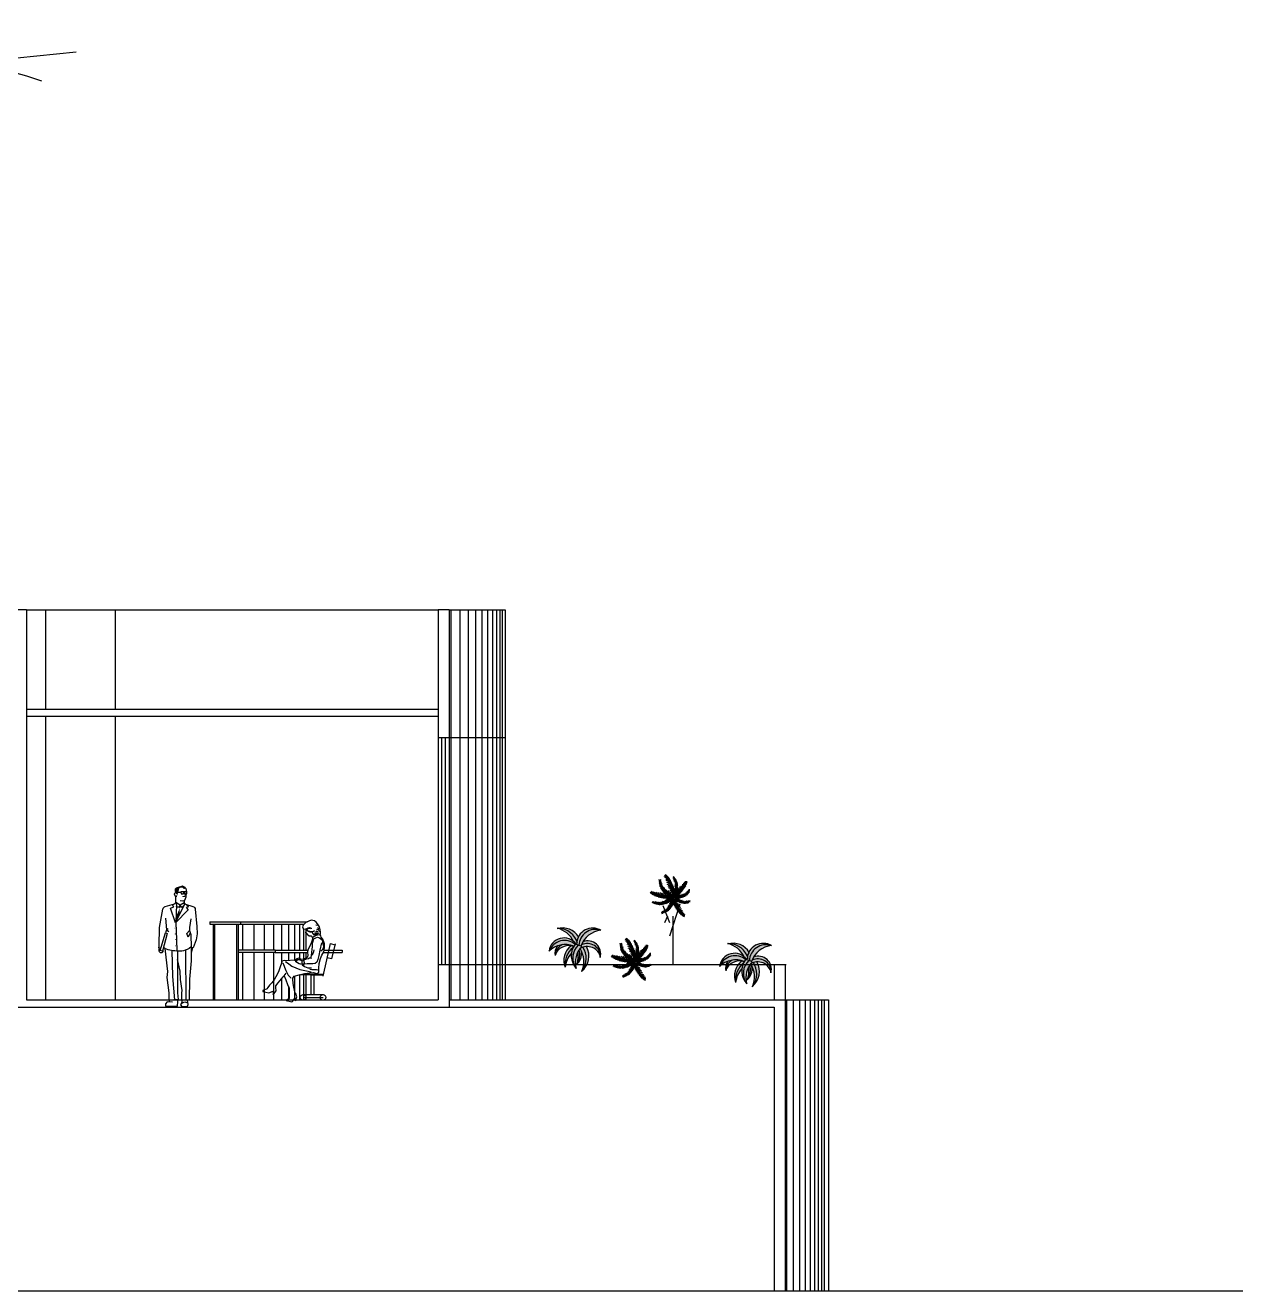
# Model space of a CAD drawing. Extents: x 115 to 1469, y 94 to 338.
# Drawn here: x 338.72 to 355.88, y 247.84 to 265.68 of the extents above; entities that cross this region are included whole.
import ezdxf

# ---------------------------------------------------------------- set-up
doc = ezdxf.new("R2010")
doc.units = 0
doc.layers.get('0').update_dxf_attribs({"linetype": 'CONTINUOUS'})
for name, color, linetype in [('1', 7, 'CONTINUOUS'), ('HACHURA', 1, 'CONTINUOUS'), ('P_LMCT', 8, 'CONTINUOUS'), ('PAREDE', 6, 'CONTINUOUS'), ('VEGETACAO', 3, 'CONTINUOUS')]:
    doc.layers.add(name, color=color, linetype=linetype)

# ---------------------------------------------------------------- blocks, each defined once
blk = doc.blocks.new('G2PESSO1')
for points in [[(-0.132, 1.617), (-0.094, 1.617), (-0.046, 1.617), (-0.051, 1.589), (-0.082, 1.588), (-0.089, 1.615), (-0.099, 1.615), (-0.104, 1.586), (-0.13, 1.586)], [(0.148, 1.029), (0.212, 0.778), (0.243, 0.789), (0.171, 1.04)]]:
    blk.add_lwpolyline(points, close=True)
for points in [[(-0.115, 1.662), (-0.127, 1.617)], [(-0.048, 1.607), (-0.002, 1.605), (-0.046, 1.615)], [(-0.092, 1.491), (-0.094, 1.46), (-0.153, 1.405), (-0.12, 1.394), (-0.149, 1.362), (0.028, 1.178), (0.099, 1.384), (0.052, 1.403), (0.073, 1.422), (0.022, 1.466), (0.014, 1.434), (0.024, 1.195), (-0.097, 1.435), (-0.094, 1.46), (-0.039, 1.43), (0.022, 1.466), (0.022, 1.525), (0.024, 1.544), (0.043, 1.581), (0.038, 1.6)], [(-0.118, 1.586), (-0.117, 1.543), (-0.099, 1.492), (-0.073, 1.487), (-0.039, 1.491)], [(-0.099, 1.605), (-0.101, 1.567)], [(-0.086, 1.417), (-0.059, 1.394), (-0.039, 1.43), (-0.016, 1.397), (0.017, 1.416)], [(0.015, 1.563), (0.017, 1.544)], [(-0.179, 1.039), (-0.149, 0.979), (-0.13, 1.028), (-0.168, 1.073), (-0.187, 1.014), (-0.192, 0.83), (-0.192, 0.645), (-0.168, 0.384), (-0.164, 0.09), (-0.061, 0.085), (-0.062, 0.142), (-0.063, 0.193), (-0.064, 0.226), (-0.041, 0.379), (-0.037, 0.499), (0, 0.661)], [(-0.186, 1.236), (-0.167, 1.114), (-0.169, 1.072)], [(0.026, 1.18), (0.013, 0.944)], [(0.134, 1.096), (0.156, 1.082), (0.122, 1.058)], [(0.17, 1.243), (0.156, 1.082), (0.168, 1.04)], [(0.014, 0.943), (0.008, 0.784)], [(-0.21, 0.829), (-0.19, 0.758)], [(-0.192, 0.839), (-0.162, 0.818), (-0.135, 0.803), (-0.109, 0.792), (-0.084, 0.785), (-0.06, 0.782), (-0.036, 0.781), (-0.012, 0.781), (0.012, 0.782), (0.036, 0.784), (0.06, 0.785), (0.084, 0.788), (0.108, 0.792), (0.132, 0.798), (0.155, 0.806), (0.177, 0.817), (0.199, 0.832)], [(-0.112, 0.793), (-0.115, 0.088)], [(0, 0.782), (0, 0.191), (-0.008, 0.099), (0.118, 0.091), (0.118, 0.193), (0.147, 0.407), (0.138, 0.495), (0.176, 0.816)], [(0.082, 0.788), (0.072, 0.423), (0.044, 0.095)], [(0.206, 0.802), (0.205, 0.792), (0.205, 0.783), (0.206, 0.776), (0.209, 0.77), (0.213, 0.765), (0.217, 0.761), (0.223, 0.758), (0.228, 0.756), (0.234, 0.756), (0.24, 0.756), (0.246, 0.759), (0.251, 0.764), (0.254, 0.772), (0.257, 0.784), (0.257, 0.801), (0.256, 0.822)], [(-0.063, 0.085), (-0.06, 0.055), (-0.044, 0.025), (-0.06, 0), (-0.14, 0.005), (-0.151, 0.029), (-0.139, 0.089)], [(0.071, 0.061), (0.144, 0.065), (0.168, 0.038), (0.171, 0.004), (0, 0.006), (-0.002, 0.072), (0.002, 0.099)], [(0.113, 0.075), (0.107, 0.092)]]:
    blk.add_lwpolyline(points)
for points in [[(-0.111, 1.444), (-0.218, 1.409, 0.28381), (-0.25, 1.37), (-0.272, 1.128), (-0.279, 1.026), (-0.263, 0.939), (-0.221, 0.826), (-0.192, 0.833)], [(0.234, 0.821), (0.264, 0.821), (0.261, 0.857), (0.253, 1.115), (0.206, 1.374, 0.28381), (0.172, 1.411), (0.043, 1.449)]]:
    blk.add_lwpolyline(points, format="xyb")
at = {"const_width": 0.00625}
for points in [[(0.034, 1.106, 1), (0.04, 1.106, 1)], [(0.025, 0.944, 1), (0.032, 0.944, 1)], [(0.029, 1.023, 1), (0.036, 1.023, 1)], [(0.022, 0.855, 1), (0.028, 0.855, 1)]]:
    blk.add_lwpolyline(points, format="xyb", close=True, dxfattribs=at)
blk.add_arc((-0.107, -0.009), 0.0721, 28.6224, 123.307)
for points in [[(-0.127, 1.664), (-0.09, 1.656), (-0.111, 1.685), (-0.064, 1.683)], [(-0.111, 1.685), (0.02, 1.679), (-0.074, 1.707)], [(-0.028, 1.671), (0.042, 1.659), (-0.111, 1.685), (0.02, 1.679)], [(0.001, 1.572), (0.036, 1.6), (-0.028, 1.671), (0.042, 1.659)], [(-0.111, 1.544), (-0.106, 1.557), (-0.066, 1.543), (-0.073, 1.557)], [(-0.04, 1.431), (-0.052, 1.407), (-0.023, 1.407), (-0.033, 1.387)], [(-0.033, 1.387), (0.02, 1.272), (-0.03, 1.302), (0.024, 1.195)]]:
    blk.add_solid(points)
blk = doc.blocks.new('AV6')
h = blk.add_hatch(color=106)
h.paths.add_polyline_path([(-0.079, 0.093, -0.175433), (-0.066, 0.093, -0.022246), (-0.026, 0.08, -0.504406), (0.279, 0.291, -0.005016), (0.285, 0.291, 0.526482), (-0.054, 0.138, 0.288035), (-0.31, 0.32, 0.009659), (-0.32, 0.318, -0.219762), (-0.101, 0.134, 0.597519), (-0.448, -0.003, -0.005016), (-0.443, 0.002, -0.513349)])
h.paths.add_polyline_path([(0.011, 0.089, 0.017799), (0.003, 0.067, -0.005772), (0.013, 0.062, 0.030703), (-0.012, 0.032, -0.506864), (0.277, -0.08, 0.014459), (0.279, -0.07, 0.525417)])
h = blk.add_hatch(color=74)
h.paths.add_polyline_path([(-0.099, 0.068, -0.022677), (-0.086, 0.088, -0.094648), (-0.079, 0.093, 0.513349), (-0.443, 0.002, -0.291066)])
h.paths.add_polyline_path([(-0.074, -0.235, 0.011523), (-0.066, -0.245, -0.264453), (0.013, 0.062, 0.028086), (-0.035, 0.083, 0.353279)])
h.paths.add_polyline_path([(0.279, -0.07, 0.577919), (0.032, 0.13, 0.035308), (0.011, 0.089, -0.525417)])
h.paths.add_polyline_path([(-0.31, 0.32, -0.288035), (-0.054, 0.138, -0.074612), (-0.033, 0.202, 0.314228)])
h.paths.add_polyline_path([(-0.057, -0.186, -0.00232), (-0.058, -0.189, 0.266418), (0.008, 0, 0.028355), (-0.011, 0.033, 0.00267), (-0.012, 0.032, 0.015403), (-0.024, 0.016, -0.246599)])
h = blk.add_hatch(color=72)
h.paths.add_polyline_path([(-0.026, 0.08, -0.017106), (0.003, 0.067, -0.295443), (0.279, 0.291, 0.504406)])
h.paths.add_polyline_path([(-0.221, -0.23, -0.162584), (-0.133, -0.035, -0.098869), (-0.1, 0.065, 0.046042), (-0.136, 0.074, 0.325454)])
h.paths.add_polyline_path([(-0.024, 0.016, 0.02315), (-0.039, -0.009, -0.137861), (-0.057, -0.186, 0.246599)])
h.paths.add_polyline_path([(-0.329, 0.071, 0.21466), (-0.361, -0.066, -0.015101), (-0.357, -0.054, -0.301897), (-0.263, 0.088, 0.052527)])
h.paths.add_polyline_path([(0.029, -0.269, 0.358442), (0.08, 0.062, 0.066648), (0.029, 0.052, -0.296118)])
h = blk.add_hatch(color=3)
h.paths.add_polyline_path([(0.029, 0.052, 0.057851), (-0.011, 0.033, -0.240197), (0.021, -0.275, 0.009659), (0.029, -0.269, 0.296118)])
h.paths.add_polyline_path([(-0.035, 0.083, 0.017041), (-0.066, 0.093, 0.274641), (-0.086, 0.088, 0.336018), (-0.074, -0.235, -0.353279)])
h.paths.add_polyline_path([(-0.1, 0.065, -0.003329), (-0.099, 0.068, 0.128581), (-0.263, 0.088, 0.301897), (-0.357, -0.054, -0.411027)])
at = {"layer": 'P_LMCT'}
for centre, radius, start, end in [((-0.237, -0.028), 0.212, 35.3303, 173.1806), ((-0.41, -0.012), 0.342, 25.229, 77.1188), ((-0.256, 0.062), 0.263, 30.1642, 106.8497), ((-0.327, 0.026), 0.295, 16.1293, 87.9282), ((0.168, 0.098), 0.226, 58.725, 177.7875), ((0.204, 0.073), 0.231, 71.2185, 178.2095), ((0.314, -0.034), 0.327, 95.0361, 162.0233), ((-0.219, -0.236), 0.327, 68.4571, 134.5207), ((-0.229, -0.083), 0.231, 49.6374, 158.3383), ((-0.193, -0.032), 0.172, 142.8513, 191.3124), ((-0.168, -0.124), 0.201, 70.2322, 163.0686), ((-0.203, -0.054), 0.154, 110.8015, 180.4803), ((0.03, -0.136), 0.268, 128.4295, 200.5403), ((0.09, -0.192), 0.313, 129.4512, 186.0898), ((0.134, -0.066), 0.268, 144.805, 221.8306), ((0.142, -0.1), 0.255, 134.0736, 213.9976), ((-0.072, 0.074), 0.02, 73.4657, 136.0217), ((0.243, -0.161), 0.32, 135.7047, 195.147), ((-0.2, -0.358), 0.471, 63.0896, 73.4657), ((-0.233, -0.053), 0.22, 321.1847, 18.3975), ((0.041, 0.104), 0.0912, 190.3947, 191.4808), ((0.091, -0.13), 0.193, 12.0444, 122.5933), ((-0.297, -0.152), 0.342, 336.5963, 32.8642), ((0.091, -0.083), 0.189, 0.7549, 114.8716), ((-0.147, -0.072), 0.263, 306.8653, 30.7421), ((0.013, 0.062), 0, 306.1793, 0), ((-0.218, -0.108), 0.295, 325.7868, 32.9122), ((0.098, -0.041), 0.184, 344.5826, 111.1809), ((0.115, -0.264), 0.338, 137.2327, 174.171), ((-0.189, -0.037), 0.201, 309.5461, 10.3854), ((-0.362, -0.066), 0.328, 336.5687, 9.9121)]:
    blk.add_arc(centre, radius, start, end, dxfattribs=at)
blk = doc.blocks.new('COQUEIRO')
at = {"layer": 'VEGETACAO', "color": 3, "linetype": 'Continuous'}
blk.add_circle((0.049, -0.162), 0.00953, dxfattribs=at)
for centre, radius, start, end in [((-0.273, 0.458), 0.126, 185.1349, 217.5259), ((-0.209, 0.448), 0.193, 198.128, 215.9464), ((0.094, 0.463), 0.476, 182.9668, 259.2216), ((-0.215, 0.363), 0.16, 147.4511, 171.1195), ((-0.235, 0.333), 0.131, 143.0351, 174.9902), ((-0.23, 0.309), 0.12, 146.9211, 187.0151), ((-0.299, 0.331), 0.215, 52.6629, 75.7817), ((-0.259, 0.482), 0.0892, 38.1006, 73.5521), ((-0.297, 0.267), 0.246, 51.4822, 73.9367), ((-0.284, 0.512), 0.0956, 18.0047, 51.1933), ((-0.263, 0.278), 0.194, 39.1625, 73.1299), ((-0.285, 0.513), 0.111, 0.6626, 37.5314), ((-1.168, -0.101), 1.168, 3.5835, 33.6794), ((-0.27, 0.17), 0.26, 46.8609, 72.9794), ((-0.219, 0.184), 0.185, 37.8311, 75.0496), ((-0.254, 0.492), 0.105, 349.125, 34.4798), ((-0.267, 0.444), 0.149, 349.0829, 34.1136), ((-0.298, 0.41), 0.204, 347.9478, 21.0006), ((-0.332, 0.373), 0.261, 347.4771, 14.0082), ((-0.322, 0.333), 0.276, 343.6236, 11.7485), ((0.741, 1.47), 1.208, 231.9861, 234.0507), ((-0.313, 0.264), 0.414, 318.8188, 35.0736), ((-0.048, 0.361), 0.139, 46.9209, 70.5892), ((-0.508, 0.869), 1.015, 300.1574, 330.2533), ((-0.055, 0.47), 0.0894, 12.9337, 47.4601), ((-0.018, 0.352), 0.114, 43.0502, 75.0053), ((-0.008, 0.332), 0.104, 31.0253, 71.1192), ((-0.059, 0.457), 0.109, 0.5145, 32.9054), ((-0.009, 0.296), 0.113, 28.2771, 66.7641), ((-0.038, 0.255), 0.146, 22.9804, 51.906), ((-0.097, 0.416), 0.167, 2.0939, 19.9124), ((0.023, 0.417), 0.062, 335.9018, 29.9729), ((-0.023, 0.389), 0.117, 343.0876, 17.2837), ((0.011, 0.368), 0.0962, 332.732, 19.9602), ((-0.051, 0.35), 0.168, 333.0524, 10.23), ((0.116, 0.335), 0.214, 348.0561, 10.5106), ((0.166, 0.362), 0.187, 349.2369, 12.3557), ((0.312, 0.421), 0.0966, 297.2365, 334.1054), ((0.298, 0.389), 0.0776, 334.6746, 10.1261), ((0.312, 0.42), 0.0831, 314.5786, 347.7673), ((-0.583, 0.162), 0.0956, 230.2731, 263.4617), ((-0.584, 0.162), 0.111, 243.935, 280.8039), ((-0.548, 0.144), 0.0892, 207.9143, 243.3658), ((-0.409, 0.213), 0.215, 205.6847, 228.8035), ((-0.158, 1.15), 1.168, 247.7871, 277.883), ((-0.557, 0.136), 0.105, 246.9866, 292.3414), ((-0.513, 0.159), 0.149, 247.3528, 292.3836), ((-0.345, 0.223), 0.246, 207.5298, 229.9842), ((-0.349, 0.188), 0.194, 208.3365, 242.3039), ((-0.485, 0.196), 0.204, 260.4659, 293.5186), ((-0.245, 0.217), 0.26, 208.4871, 234.6056), ((-0.249, 0.164), 0.185, 206.4168, 243.6353), ((-0.318, 0.364), 0.0712, 188.0675, 242.1386), ((-0.257, 0.371), 0.135, 200.7567, 234.9528), ((-0.273, 0.327), 0.111, 198.0801, 245.3084), ((-0.204, 0.355), 0.193, 207.8104, 244.988), ((-0.098, 0.239), 0.304, 210.8208, 234.9726), ((-0.166, 0.362), 0.237, 218.3341, 247.2059), ((-0.204, 0.277), 0.13, 151.2763, 189.7632), ((-0.199, 0.279), 0.166, 219.6514, 260.4749), ((-0.149, 0.26), 0.168, 166.1343, 195.0599), ((-0.476, -0.046), 0.476, 289.6767, 5.9315), ((-0.153, 0.153), 0.181, 208.388, 247.9163), ((-0.134, 0.375), 0.295, 236.3634, 257.9949), ((-0.128, 0.238), 0.166, 172.7381, 203.0098), ((-0.129, 0.326), 0.269, 236.824, 265.8), ((-0.015, 0.231), 0.255, 180.5332, 200.9945), ((-0.035, 0.241), 0.289, 217.7478, 242.6917), ((0.052, 0.239), 0.305, 184.3339, 203.7587), ((-0.117, 0.314), 0.275, 242.0966, 270.9498), ((-0.045, 0.195), 0.185, 182.8812, 217.2905), ((-0.045, 0.526), 0.51, 249.9963, 268.3797), ((-0.052, 0.162), 0.142, 182.7518, 227.4485), ((0.051, 0.241), 0.312, 220.1991, 235.6262), ((-0.263, 0.022), 0.304, 46.4938, 70.6456), ((0.089, 0.195), 0.256, 192.2086, 217.6751), ((0.112, 0.197), 0.259, 193.5624, 222.692), ((-0.19, 0.092), 0.181, 33.5502, 73.0784), ((-0.033, 0.127), 0.147, 227.1388, 254.0555), ((-0.253, -0.041), 0.289, 38.7747, 63.7186), ((0.069, 0.142), 0.167, 191.4918, 237.4538), ((-0.236, -0.125), 0.312, 45.8402, 61.2673), ((-0.14, -0.02), 0.147, 27.4109, 54.3276), ((-0.44, 0.277), 0.415, 346.7497, 9.4474), ((-0.468, 0.269), 0.466, 342.5956, 3.6479), ((-0.345, 0.224), 0.363, 335.5765, 3.9904), ((-0.273, 0.176), 0.302, 331.7284, 1.2298), ((-0.286, 0.135), 0.316, 332.7885, 358.0296), ((0.35, 0.221), 0.414, 212.1088, 288.3636), ((0.018, 0.275), 0.275, 269.3624, 294.6035), ((-0.183, 0.072), 0.225, 355.3484, 24.478), ((-0.252, 0.381), 0.444, 309.6606, 328.0441), ((-0.166, 0.083), 0.223, 0.3652, 25.8318), ((0.031, 0.128), 0.145, 272.5176, 318.4796), ((0.055, 0.281), 0.262, 268.3023, 297.8037), ((-0.052, 0.136), 0.124, 350.5919, 35.2886), ((-0.088, 0.275), 0.239, 307.0906, 335.9438), ((-0.164, 0.133), 0.265, 14.2817, 33.7065), ((-0.074, 0.154), 0.161, 0.7499, 35.1592), ((-0.046, 0.102), 0.128, 323.9848, 350.9015), ((-0.04, 0.229), 0.144, 15.0306, 45.3023), ((-0.114, 0.163), 0.222, 17.0459, 37.5071), ((-0.087, 0.29), 0.234, 312.2404, 341.2164), ((0.065, 0.356), 0.316, 272.1505, 300.5643), ((0.009, 0.189), 0.225, 287.2794, 316.409), ((-0.11, 0.326), 0.257, 320.0455, 341.677), ((-0.013, 0.295), 0.144, 317.5655, 358.3889), ((-0.165, 0.135), 0.271, 342.4141, 357.8413), ((-0.081, 0.334), 0.206, 330.8344, 359.7063), ((0.026, 0.177), 0.223, 292.2962, 317.7628), ((0.051, 0.469), 0.405, 279.1695, 300.2219), ((-0.106, 0.181), 0.251, 335.3486, 0.2926), ((0.117, 0.091), 0.124, 282.5229, 327.2196), ((0.068, 0.45), 0.361, 283.3236, 306.0214), ((0.022, 0.184), 0.158, 330.1241, 9.6524), ((0.126, 0.119), 0.161, 292.6809, 327.0902), ((-0.061, 0.214), 0.264, 343.0677, 7.2196), ((0.158, 0.381), 0.24, 280.1975, 308.3224), ((0.082, 0.242), 0.161, 334.405, 11.6236), ((0.073, 0.195), 0.265, 306.2127, 325.6375), ((0.185, 0.404), 0.227, 284.051, 310.5822), ((0.12, 0.159), 0.222, 308.9769, 329.4381), ((0.291, 0.192), 0.206, 262.7654, 291.6372), ((0.051, 0.277), 0.226, 343.4348, 9.5533), ((0.227, 0.391), 0.177, 284.5217, 317.5745), ((0.138, 0.313), 0.169, 335.7364, 9.7039), ((0.208, 0.115), 0.144, 306.9615, 337.2333), ((0.265, 0.381), 0.13, 285.6568, 330.6875), ((0.316, 0.171), 0.168, 264.9834, 302.161), ((0.308, 0.389), 0.0913, 285.6989, 331.0537), ((0.233, 0.123), 0.146, 314.9114, 343.837), ((0.356, 0.12), 0.0962, 264.663, 311.8912), ((0.282, 0.112), 0.113, 320.2081, 358.6951), ((0.363, 0.159), 0.117, 275.0186, 309.2147), ((0.316, 0.124), 0.104, 322.9563, 3.0502), ((0.406, 0.127), 0.062, 267.8328, 321.9039), ((0.361, 0.238), 0.167, 294.0249, 311.8434), ((0.33, 0.14), 0.114, 334.9811, 6.9363), ((0.328, 0.172), 0.139, 338.8519, 2.5202), ((-0.543, -0.102), 0.103, 238.6493, 273.1756), ((-1.395, -1.3), 1.39, 52.0587, 54.1233), ((-0.531, -0.093), 0.126, 253.2039, 285.5949), ((-0.399, 0.25), 0.476, 251.0358, 327.2906), ((-0.421, -0.075), 0.16, 215.5201, 239.1885), ((-0.401, -0.105), 0.131, 211.1041, 243.0592), ((-0.498, -0.037), 0.193, 266.197, 284.0154), ((-0.46, -0.17), 0.0712, 256.1365, 310.2076), ((-0.377, -0.109), 0.12, 214.9901, 255.0841), ((-0.456, 0.237), 0.261, 267.4582, 293.9893), ((-0.444, -0.111), 0.135, 268.8257, 303.0218), ((-0.337, -0.097), 0.13, 219.3453, 257.8322), ((-0.415, 0.235), 0.276, 269.718, 297.8428), ((-0.41, -0.141), 0.111, 266.1491, 313.3774), ((-0.301, -0.052), 0.168, 234.2033, 263.1289), ((-0.41, -0.067), 0.193, 275.8794, 313.057), ((-0.383, 0.362), 0.415, 272.019, 294.7167), ((-0.273, -0.041), 0.166, 240.8071, 271.0788), ((-0.402, -0.03), 0.237, 286.4031, 315.2749), ((-0.381, 0.391), 0.466, 277.8185, 298.8708), ((-0.224, 0.062), 0.255, 248.6022, 269.0635), ((-0.206, 0.127), 0.305, 252.4029, 271.8277), ((-0.337, -0.092), 0.166, 287.7204, 328.5439), ((-0.313, 0.279), 0.363, 277.476, 305.8899), ((-0.201, 0.021), 0.185, 250.9502, 285.3595), ((-0.402, 0.005), 0.295, 304.4324, 326.0639), ((-0.173, 0.002), 0.142, 250.8208, 295.5175), ((-0.355, -0.008), 0.269, 304.893, 333.869), ((-0.252, 0.218), 0.302, 280.2366, 309.738), ((-0.152, 0.144), 0.256, 260.2776, 285.7441), ((-0.145, 0.167), 0.259, 261.6314, 290.761), ((-0.196, -0.194), 0.166, 279.448, 309.7198), ((-0.339, -0.002), 0.275, 310.1656, 339.0188), ((-0.121, 0.096), 0.167, 259.5608, 305.5228), ((-0.287, -0.3), 0.193, 314.5204, 351.6979), ((-0.222, -0.084), 0.255, 287.2432, 307.7044), ((-0.214, 0.239), 0.316, 283.4369, 308.6779), ((-0.249, -0.022), 0.305, 291.0438, 310.4686), ((-0.509, 0.144), 0.51, 318.0653, 336.4487), ((-0.179, -0.102), 0.185, 289.5911, 324.0004), ((-0.304, -0.267), 0.237, 325.0441, 353.9159), ((-0.145, -0.099), 0.142, 289.4618, 334.1584), ((-0.226, 0.048), 0.259, 300.2723, 329.4019), ((-0.217, 0.026), 0.256, 298.9185, 324.3851), ((-0.163, 0.007), 0.167, 298.2017, 344.1637), ((-0.215, -0.274), 0.166, 326.3614, 7.1848), ((-0.326, -0.239), 0.295, 343.0734, 4.7049), ((-0.281, -0.22), 0.269, 343.5339, 12.5099), ((-0.272, -0.206), 0.275, 348.8065, 17.6597), ((0.307, -0.181), 0.302, 160.3741, 189.8755), ((1.149, 0.228), 1.168, 192.2291, 222.325), ((0.385, -0.217), 0.363, 164.2222, 192.6361), ((0.108, 0.09), 0.145, 233.8766, 279.8386), ((0.146, -0.006), 0.147, 216.0566, 242.9733), ((0.225, 0.111), 0.312, 234.4859, 249.913), ((0.129, 0.151), 0.225, 248.6385, 277.768), ((0.514, -0.243), 0.466, 171.2413, 192.2936), ((0.254, 0.031), 0.289, 227.4204, 252.3643), ((0.271, 0.368), 0.444, 241.5916, 259.9751), ((0.296, 0.002), 0.239, 200.3806, 229.2339), ((0.134, 0.131), 0.223, 253.6553, 279.1219), ((0.487, -0.255), 0.415, 175.3954, 198.0931), ((0.212, -0.11), 0.181, 222.1958, 261.7241), ((0.152, 0.007), 0.124, 243.8819, 288.5786), ((0.31, -0.003), 0.234, 205.5304, 234.5064), ((0.274, -0.03), 0.304, 235.1395, 259.2913), ((0.379, -0.328), 0.276, 172.2693, 200.3941), ((0.233, 0.177), 0.239, 239.0216, 267.8748), ((0.255, -0.197), 0.185, 226.4768, 263.6953), ((0.177, 0.023), 0.161, 254.0399, 288.4492), ((0.395, -0.366), 0.261, 176.1228, 202.6539), ((0.351, 0.008), 0.257, 213.3355, 234.967), ((0.247, 0.182), 0.234, 244.1714, 273.1474), ((0.293, -0.076), 0.144, 210.8556, 251.679), ((0.182, 0.115), 0.265, 267.5717, 286.9965), ((0.272, 0.216), 0.257, 251.9764, 273.608), ((0.196, 0.059), 0.222, 270.3359, 290.7972), ((0.351, -0.022), 0.206, 224.1245, 252.9963), ((0.279, 0.115), 0.144, 249.4965, 290.3199), ((0.238, -0.031), 0.144, 268.3206, 298.5923), ((0.357, -0.055), 0.168, 226.3424, 263.52), ((0.262, -0.041), 0.146, 276.2705, 305.1961), ((0.356, -0.119), 0.0962, 226.022, 273.2503), ((0.294, -0.08), 0.113, 281.5672, 320.0541), ((0.386, -0.093), 0.117, 236.3776, 270.5737), ((0.328, -0.091), 0.104, 284.3154, 324.4093), ((0.4, -0.145), 0.062, 229.1918, 283.263), ((0.434, -0.03), 0.167, 255.384, 273.2024), ((0.349, -0.087), 0.114, 296.3402, 328.2953), ((0.367, -0.061), 0.139, 300.2109, 323.8793), ((-0.291, -0.313), 0.16, 254.1611, 277.8294), ((-0.365, -0.397), 0.126, 291.8449, 324.2358), ((-0.257, -0.324), 0.131, 249.745, 281.7002), ((-0.235, -0.312), 0.12, 253.6311, 293.725), ((-0.374, -0.332), 0.193, 304.8379, 322.6564), ((-0.212, -0.278), 0.13, 257.9862, 296.4732), ((-0.262, -0.412), 0.0712, 294.7774, 348.8486), ((-0.286, -0.356), 0.135, 307.4666, 341.6627), ((-0.211, -0.22), 0.168, 272.8443, 301.7699), ((-0.24, -0.358), 0.111, 304.7901, 352.0184), ((0.303, -0.175), 0.26, 235.5066, 261.625), ((0.366, -0.407), 0.204, 176.5935, 209.6462), ((0.312, -0.283), 0.194, 227.8082, 261.7756), ((0.341, -0.446), 0.149, 177.7285, 222.7593), ((0.344, -0.266), 0.246, 240.1279, 262.5823), ((0.335, -0.495), 0.105, 177.7707, 223.1255), ((0.356, -0.33), 0.215, 241.3086, 264.4274), ((0.369, -0.512), 0.111, 189.3083, 226.1771), ((0.339, -0.484), 0.0892, 226.7463, 262.1978), ((0.368, -0.511), 0.0956, 206.6504, 239.839)]:
    blk.add_arc(centre, radius, start, end, dxfattribs=at)
blk = doc.blocks.new('AV5')
at = {"layer": 'VEGETACAO', "xscale": 0.5, "yscale": 0.5, "zscale": 0.5}
blk.add_blockref('COQUEIRO', (-0.028, 0.096), dxfattribs=at)

msp = doc.modelspace()

# ---------------------------------------------------------------- linework, layer by layer
at = {"color": 3}
msp.add_line((338.019, 265.163), (339.436, 265.306), dxfattribs=at)
for p, q in [((342.683, 253.037), (342.633, 252.991)), ((342.697, 253.039), (342.694, 253.037)), ((342.724, 253.051), (342.697, 253.039)), ((342.753, 253.06), (342.724, 253.051)), ((342.77, 253.058), (342.753, 253.06)), ((342.794, 253.054), (342.77, 253.058)), ((342.818, 253.034), (342.794, 253.054)), ((342.837, 253.008), (342.818, 253.034)), ((342.633, 252.991), (342.625, 252.967)), ((342.625, 252.967), (342.634, 252.944)), ((342.634, 252.944), (342.65, 252.935)), ((342.65, 252.935), (342.667, 252.939)), ((342.667, 252.939), (342.673, 252.912)), ((342.668, 252.939), (342.677, 252.939)), ((342.673, 252.912), (342.668, 252.882)), ((342.668, 252.882), (342.687, 252.88)), ((342.677, 252.939), (342.689, 252.933)), ((342.679, 252.921), (342.69, 252.921)), ((342.686, 252.915), (342.683, 252.917)), ((342.686, 252.945), (342.704, 252.954)), ((342.69, 252.921), (342.686, 252.915)), ((342.687, 252.88), (342.694, 252.867)), ((342.689, 252.933), (342.703, 252.905)), ((342.693, 252.939), (342.72, 252.948)), ((342.694, 252.867), (342.694, 252.865)), ((342.694, 252.865), (342.719, 252.839)), ((342.703, 252.905), (342.728, 252.895)), ((342.704, 252.954), (342.723, 252.958)), ((342.711, 252.913), (342.728, 252.905)), ((342.719, 252.839), (342.749, 252.839)), ((342.72, 252.948), (342.734, 252.944)), ((342.723, 252.958), (342.737, 252.956)), ((342.728, 252.905), (342.753, 252.903)), ((342.728, 252.895), (342.753, 252.895)), ((342.737, 252.956), (342.749, 252.951)), ((342.749, 252.951), (342.748, 252.941)), ((342.749, 252.839), (342.763, 252.825)), ((342.753, 252.903), (342.781, 252.909)), ((342.753, 252.895), (342.762, 252.896)), ((342.762, 252.896), (342.765, 252.88)), ((342.765, 252.88), (342.78, 252.86)), ((342.78, 252.86), (342.803, 252.857)), ((342.781, 252.909), (342.795, 252.915)), ((342.817, 252.845), (342.791, 252.83)), ((342.796, 252.876), (342.812, 252.873)), ((342.799, 252.891), (342.843, 252.895)), ((342.803, 252.857), (342.831, 252.858)), ((342.846, 252.985), (342.812, 252.993)), ((342.812, 252.873), (342.843, 252.876)), ((342.837, 252.848), (342.817, 252.845)), ((342.843, 252.895), (342.818, 252.907)), ((342.856, 252.919), (342.828, 252.929)), ((342.831, 252.858), (342.842, 252.861)), ((342.848, 252.996), (342.837, 253.008)), ((342.852, 252.945), (342.837, 252.954)), ((342.866, 252.854), (342.837, 252.848)), ((342.843, 252.876), (342.859, 252.882)), ((342.865, 252.968), (342.848, 252.996)), ((342.865, 252.904), (342.851, 252.91)), ((342.862, 252.928), (342.852, 252.945)), ((342.875, 252.929), (342.865, 252.968)), ((342.866, 252.854), (342.878, 252.871)), ((342.884, 252.84), (342.866, 252.854)), ((342.878, 252.894), (342.875, 252.929)), ((342.878, 252.871), (342.878, 252.894)), ((342.887, 252.821), (342.884, 252.84)), ((342.728, 252.696), (342.704, 252.651)), ((342.755, 252.752), (342.728, 252.696)), ((342.765, 252.792), (342.755, 252.752)), ((342.76, 252.654), (342.769, 252.688)), ((342.763, 252.825), (342.765, 252.792)), ((342.791, 252.83), (342.765, 252.812)), ((342.768, 252.739), (342.783, 252.78)), ((342.769, 252.688), (342.768, 252.739)), ((342.771, 252.777), (342.788, 252.797)), ((342.788, 252.797), (342.812, 252.815)), ((342.812, 252.815), (342.839, 252.822)), ((342.839, 252.822), (342.867, 252.811)), ((342.867, 252.811), (342.907, 252.781)), ((342.893, 252.741), (342.87, 252.638)), ((342.911, 252.792), (342.887, 252.821)), ((342.916, 252.664), (342.899, 252.638)), ((342.907, 252.781), (342.907, 252.743)), ((342.907, 252.743), (342.924, 252.701)), ((342.928, 252.754), (342.911, 252.792)), ((342.924, 252.701), (342.916, 252.664)), ((342.926, 252.616), (342.934, 252.674)), ((342.935, 252.728), (342.928, 252.754)), ((342.934, 252.674), (342.935, 252.728)), ((342.371, 252.492), (342.335, 252.484)), ((342.335, 252.484), (342.335, 252.47)), ((342.395, 252.488), (342.371, 252.492)), ((342.514, 252.5), (342.395, 252.488)), ((342.545, 252.518), (342.514, 252.5)), ((342.514, 252.5), (342.534, 252.492)), ((342.53, 252.483), (342.542, 252.5)), ((342.534, 252.473), (342.53, 252.483)), ((342.537, 252.492), (342.549, 252.491)), ((342.542, 252.5), (342.561, 252.514)), ((342.544, 252.499), (342.554, 252.498)), ((342.574, 252.525), (342.545, 252.518)), ((342.554, 252.506), (342.563, 252.504)), ((342.561, 252.514), (342.602, 252.5)), ((342.603, 252.512), (342.574, 252.525)), ((342.602, 252.5), (342.621, 252.489)), ((342.633, 252.506), (342.603, 252.512)), ((342.622, 252.489), (342.642, 252.499)), ((342.622, 252.472), (342.622, 252.489)), ((342.683, 252.53), (342.633, 252.506)), ((342.64, 252.497), (342.655, 252.447)), ((342.642, 252.499), (342.682, 252.518)), ((342.682, 252.518), (342.71, 252.521)), ((342.696, 252.542), (342.683, 252.53)), ((342.697, 252.621), (342.696, 252.599)), ((342.696, 252.599), (342.702, 252.573)), ((342.702, 252.573), (342.696, 252.542)), ((342.704, 252.651), (342.697, 252.621)), ((342.71, 252.521), (342.726, 252.529)), ((342.726, 252.529), (342.742, 252.535)), ((342.742, 252.535), (342.748, 252.519)), ((342.748, 252.519), (342.75, 252.538)), ((342.75, 252.538), (342.753, 252.563)), ((342.753, 252.563), (342.773, 252.581)), ((342.755, 252.567), (342.756, 252.605)), ((342.756, 252.605), (342.76, 252.654)), ((342.773, 252.581), (342.787, 252.619)), ((342.787, 252.619), (342.789, 252.642)), ((342.844, 252.509), (342.827, 252.468)), ((342.858, 252.565), (342.844, 252.509)), ((342.87, 252.638), (342.858, 252.565)), ((342.863, 252.451), (342.878, 252.521)), ((342.878, 252.521), (342.898, 252.568)), ((342.899, 252.638), (342.883, 252.625)), ((342.898, 252.568), (342.926, 252.616)), ((342.286, 252.335), (342.252, 252.263)), ((342.305, 252.392), (342.286, 252.335)), ((342.335, 252.47), (342.305, 252.392)), ((342.351, 252.46), (342.39, 252.35)), ((342.366, 252.279), (342.394, 252.313)), ((342.387, 252.479), (342.434, 252.446)), ((342.39, 252.35), (342.426, 252.288)), ((342.434, 252.446), (342.477, 252.412)), ((342.477, 252.412), (342.532, 252.39)), ((342.532, 252.39), (342.589, 252.367)), ((342.581, 252.446), (342.534, 252.473)), ((342.578, 252.291), (342.655, 252.308)), ((342.602, 252.44), (342.581, 252.446)), ((342.589, 252.367), (342.683, 252.346)), ((342.602, 252.44), (342.621, 252.445)), ((342.619, 252.433), (342.655, 252.409)), ((342.622, 252.443), (342.622, 252.472)), ((342.656, 252.443), (342.622, 252.443)), ((342.655, 252.409), (342.701, 252.392)), ((342.655, 252.308), (342.724, 252.319)), ((342.694, 252.446), (342.656, 252.443)), ((342.683, 252.346), (342.746, 252.333)), ((342.733, 252.444), (342.694, 252.446)), ((342.701, 252.392), (342.751, 252.389)), ((342.724, 252.319), (342.783, 252.325)), ((342.731, 252.372), (342.757, 252.364)), ((342.771, 252.444), (342.733, 252.444)), ((342.757, 252.364), (342.792, 252.364)), ((342.803, 252.451), (342.771, 252.444)), ((342.783, 252.325), (342.81, 252.314)), ((342.792, 252.364), (342.824, 252.366)), ((342.827, 252.468), (342.803, 252.451)), ((342.81, 252.314), (342.831, 252.308)), ((342.824, 252.366), (342.84, 252.362)), ((342.831, 252.308), (342.855, 252.328)), ((342.855, 252.328), (342.856, 252.384)), ((342.856, 252.384), (342.863, 252.451)), ((342.16, 252.146), (342.136, 252.112)), ((342.193, 252.178), (342.16, 252.146)), ((342.226, 252.219), (342.193, 252.178)), ((342.252, 252.263), (342.226, 252.219)), ((342.248, 252.113), (342.25, 252.134)), ((342.25, 252.134), (342.282, 252.179)), ((342.282, 252.179), (342.354, 252.262)), ((342.354, 252.262), (342.366, 252.279)), ((342.366, 252.279), (342.39, 252.22)), ((342.39, 252.22), (342.416, 252.154)), ((342.416, 252.154), (342.439, 252.104)), ((342.426, 252.288), (342.462, 252.249)), ((342.462, 252.249), (342.464, 252.249)), ((342.489, 252.244), (342.509, 252.273)), ((342.489, 252.23), (342.489, 252.244)), ((342.494, 252.17), (342.489, 252.23)), ((342.502, 252.115), (342.494, 252.17)), ((342.509, 252.273), (342.578, 252.291)), ((342.086, 252.08), (342.066, 252.069)), ((342.066, 252.069), (342.067, 252.056)), ((342.067, 252.056), (342.149, 252.037)), ((342.119, 252.089), (342.086, 252.08)), ((342.124, 252.095), (342.119, 252.089)), ((342.136, 252.112), (342.124, 252.095)), ((342.149, 252.037), (342.214, 252.063)), ((342.213, 252.01), (342.254, 252.064)), ((342.214, 252.063), (342.213, 252.01)), ((342.213, 252.01), (342.213, 252.01)), ((342.254, 252.064), (342.248, 252.113)), ((342.44, 251.959), (342.398, 251.929)), ((342.439, 252.104), (342.44, 251.959)), ((342.486, 251.914), (342.517, 251.964)), ((342.521, 252.032), (342.502, 252.115)), ((342.517, 251.964), (342.527, 251.924)), ((342.532, 252.026), (342.521, 252.032)), ((342.527, 251.924), (342.545, 251.981)), ((342.545, 251.981), (342.532, 252.026)), ((342.398, 251.929), (342.477, 251.91)), ((342.477, 251.91), (342.486, 251.914))]:
    msp.add_line(p, q)
msp.add_ellipse((332.992, 259.413), major_axis=(7.957, 3.839), ratio=0.551995, start_param=0.501498, end_param=1.649471, dxfattribs=at)
at = {"layer": '1', "color": 6}
for p, q in [((338.736, 257.437), (338.562, 257.437)), ((338.736, 257.437), (338.736, 251.937)), ((344.538, 257.437), (344.538, 255.637)), ((344.696, 257.437), (344.538, 257.437)), ((344.696, 257.437), (344.696, 255.637)), ((338.736, 256.037), (344.538, 256.037)), ((338.736, 255.937), (344.538, 255.937)), ((344.538, 255.637), (344.696, 255.637)), ((344.588, 255.637), (344.588, 252.437)), ((344.638, 255.637), (344.638, 252.437)), ((341.318, 253.037), (341.318, 253.007)), ((341.754, 253.037), (341.754, 253.007)), ((341.366, 253.007), (341.366, 251.937)), ((341.386, 253.007), (341.386, 251.937)), ((341.697, 253.007), (341.697, 251.937)), ((341.717, 253.007), (341.717, 251.937)), ((342.242, 252.637), (341.717, 252.637)), ((342.242, 252.607), (341.717, 252.607)), ((342.242, 252.637), (342.242, 252.607)), ((344.538, 252.437), (344.538, 251.937)), ((344.696, 252.437), (344.696, 251.837)), ((349.276, 252.437), (349.276, 251.937)), ((349.431, 252.437), (349.446, 252.437)), ((349.276, 251.837), (349.276, 247.837))]:
    msp.add_line(p, q, dxfattribs=at)
at = {"layer": '1', "color": 1}
for p, q in [((338.736, 257.437), (344.538, 257.437)), ((339.001, 257.437), (339.001, 256.037)), ((339.984, 257.437), (339.984, 256.037)), ((344.696, 257.437), (345.485, 257.437)), ((345.485, 257.437), (345.485, 251.937)), ((339.001, 255.937), (339.001, 251.937)), ((339.984, 255.937), (339.984, 251.937)), ((344.538, 255.637), (344.538, 252.437)), ((344.696, 255.637), (344.696, 252.437)), ((341.754, 253.037), (342.694, 253.037)), ((341.754, 253.007), (342.651, 253.007)), ((342.675, 252.939), (342.675, 252.637)), ((342.675, 252.607), (342.675, 252.515)), ((342.675, 252.311), (342.675, 251.937)), ((345.485, 252.437), (349.276, 252.437)), ((349.431, 251.937), (350.044, 251.937)), ((350.044, 251.937), (350.044, 247.837)), ((349.431, 247.837), (350.044, 247.837))]:
    msp.add_line(p, q, dxfattribs=at)
at = {"layer": '1', "color": 9}
for p, q in [((344.718, 257.437), (344.718, 251.937)), ((344.846, 257.437), (344.846, 251.937)), ((344.961, 257.437), (344.961, 251.937)), ((345.064, 257.437), (345.064, 251.937)), ((345.155, 257.437), (345.155, 251.937)), ((345.235, 257.437), (345.235, 251.937)), ((345.303, 257.437), (345.303, 251.937)), ((345.361, 257.437), (345.361, 251.937)), ((345.407, 257.437), (345.407, 251.937)), ((345.443, 257.437), (345.443, 251.937)), ((341.782, 253.007), (341.782, 252.637)), ((341.942, 253.007), (341.942, 252.637)), ((342.086, 253.007), (342.086, 252.637)), ((342.215, 253.007), (342.215, 252.637)), ((342.328, 253.007), (342.328, 252.637)), ((342.427, 253.007), (342.427, 252.637)), ((342.512, 253.007), (342.512, 252.637)), ((342.582, 253.007), (342.582, 252.637)), ((342.64, 253.007), (342.64, 252.997)), ((342.64, 252.941), (342.64, 252.637)), ((342.915, 252.272), (343.021, 252.731)), ((343.021, 252.731), (343.083, 252.716)), ((343.086, 252.73), (343.036, 252.518)), ((341.782, 252.607), (341.782, 251.937)), ((341.942, 252.607), (341.942, 251.937)), ((342.086, 252.607), (342.086, 251.937)), ((342.215, 252.607), (342.215, 251.937)), ((342.328, 252.607), (342.328, 252.452)), ((342.427, 252.607), (342.427, 252.491)), ((342.512, 252.607), (342.512, 252.5)), ((342.582, 252.607), (342.582, 252.507)), ((342.64, 252.607), (342.64, 252.498)), ((343.036, 252.518), (342.975, 252.532)), ((342.64, 252.443), (342.64, 252.419)), ((342.64, 252.305), (342.64, 251.937)), ((349.276, 252.437), (349.431, 252.437)), ((349.431, 252.437), (349.431, 247.837)), ((342.328, 252.231), (342.328, 251.937)), ((342.427, 252.13), (342.427, 251.937)), ((342.512, 252.274), (342.512, 251.937)), ((342.913, 252.28), (342.578, 252.291)), ((342.582, 252.292), (342.582, 251.937)), ((342.616, 252.3), (342.913, 252.3)), ((342.745, 252.285), (342.745, 252.013)), ((342.785, 252.285), (342.785, 252.013)), ((342.913, 252.3), (342.913, 252.28)), ((342.635, 252.013), (342.915, 252.013)), ((342.635, 251.973), (342.915, 251.973)), ((349.448, 251.937), (349.448, 247.837)), ((349.545, 251.937), (349.545, 247.837)), ((349.633, 251.937), (349.633, 247.837)), ((349.712, 251.937), (349.712, 247.837)), ((349.782, 251.937), (349.782, 247.837)), ((349.844, 251.935), (349.844, 247.837)), ((349.898, 251.937), (349.898, 247.837)), ((349.943, 251.937), (349.943, 247.837)), ((349.98, 251.937), (349.98, 247.837))]:
    msp.add_line(p, q, dxfattribs=at)
at = {"layer": '1'}
for p, q in [((344.696, 255.637), (345.485, 255.637)), ((344.696, 252.437), (345.485, 252.437))]:
    msp.add_line(p, q, dxfattribs=at)
at = {"layer": '1', "color": 3}
for p, q in [((347.803, 253.023), (347.709, 253.266)), ((347.803, 253.023), (347.709, 253.266)), ((347.803, 252.839), (347.949, 253.294)), ((347.803, 252.839), (347.949, 253.294)), ((347.773, 253.116), (347.729, 253.023)), ((347.773, 253.116), (347.729, 253.023)), ((347.848, 253.116), (347.848, 252.429)), ((347.848, 253.116), (347.848, 252.429))]:
    msp.add_line(p, q, dxfattribs=at)
at = {"layer": '1', "color": 9}
for centre in [(342.635, 251.973), (342.915, 251.973)]:
    msp.add_circle(centre, 0.04, dxfattribs=at)
at = {"layer": 'PAREDE'}
for p, q in [((341.318, 253.037), (341.754, 253.037)), ((341.318, 253.007), (341.754, 253.007)), ((344.538, 252.437), (344.696, 252.437)), ((338.562, 251.837), (349.276, 251.837)), ((338.736, 251.937), (344.538, 251.937)), ((344.696, 251.937), (349.431, 251.937)), ((304.373, 247.837), (355.882, 247.837))]:
    msp.add_line(p, q, dxfattribs=at)
at = {"layer": 'PAREDE', "color": 1}
for p, q in [((342.242, 252.637), (342.7, 252.637)), ((342.242, 252.607), (342.696, 252.607)), ((342.921, 252.607), (343.185, 252.607)), ((342.929, 252.637), (343.185, 252.637)), ((343.185, 252.637), (343.185, 252.607))]:
    msp.add_line(p, q, dxfattribs=at)

# ---------------------------------------------------------------- block references
at = {"layer": '1', "xscale": -1}
msp.add_blockref('G2PESSO1', (340.864, 251.845), dxfattribs=at)
at = {"layer": 'HACHURA', "ltscale": 0.015}
for name, p in [('AV5', (347.878, 253.315)), ('AV5', (347.878, 253.315)), ('AV6', (346.549, 252.627)), ('AV5', (347.328, 252.418)), ('AV6', (348.954, 252.411))]:
    msp.add_blockref(name, p, dxfattribs=at)

doc.saveas('drawing.dxf')
